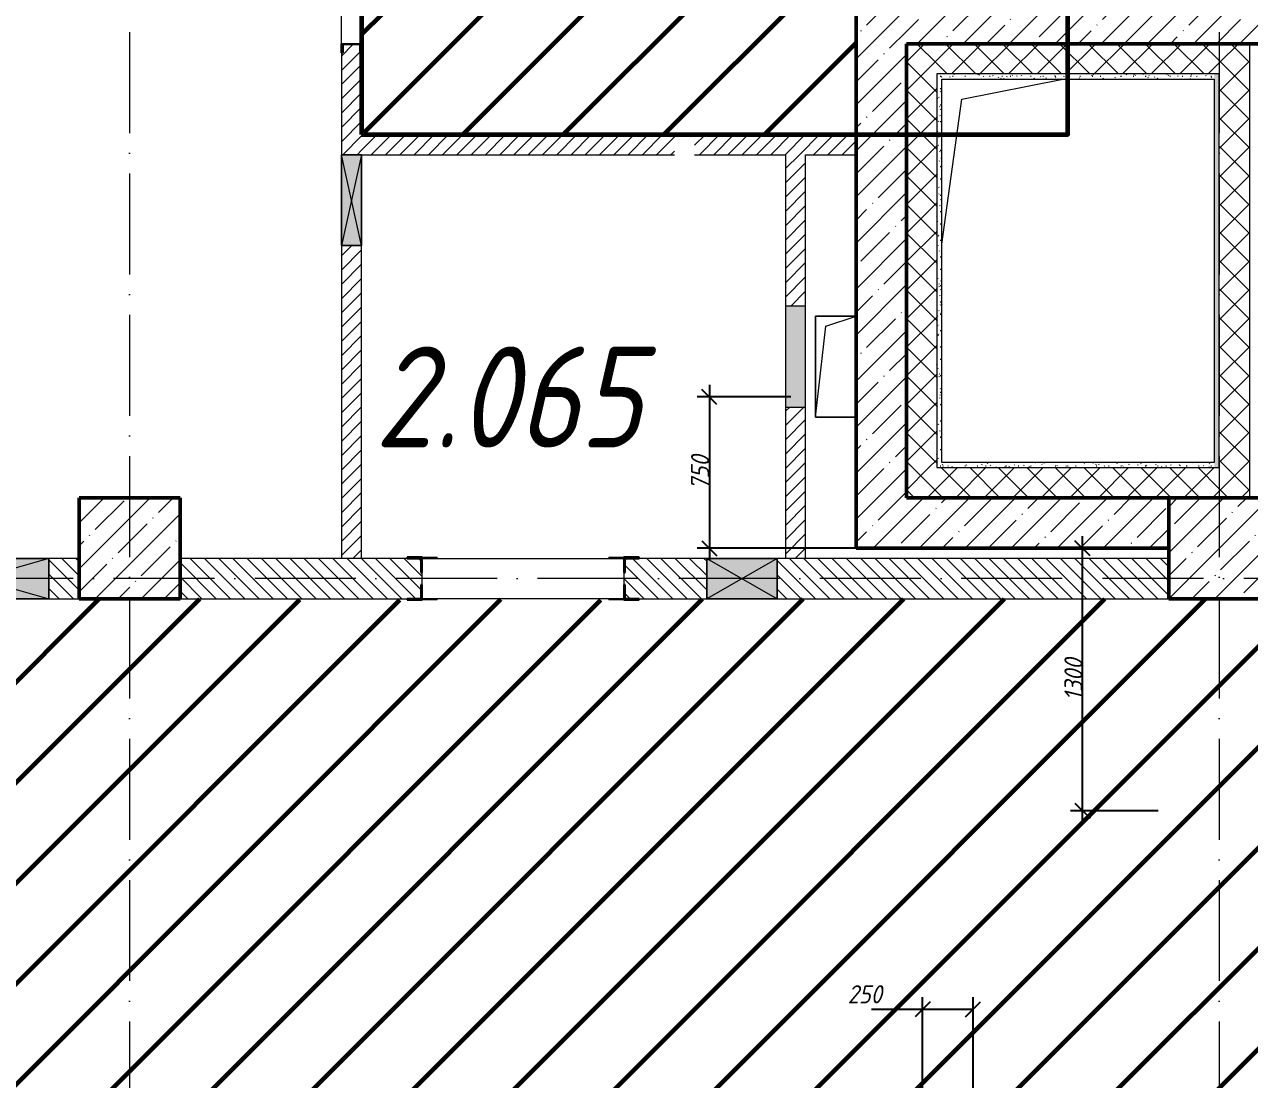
# Model space of a CAD drawing. Header units: millimetres. Extents: x -606178 to 312196, y -19338 to 632709.
# Drawn here: x -187672 to -181601, y 504594 to 509820 of the extents above; entities that cross this region are included whole.
import ezdxf

# ---------------------------------------------------------------- set-up
doc = ezdxf.new("R2010")
doc.units = ezdxf.units.MM
doc.linetypes.add('50_200_ШТРИХ_1Т_ш5_п1_п1_', pattern=[700, 500, -100, 0, -100])
for name, color, linetype, lineweight in [('6.4.1) Окр пт с инж. ПТ2.16', 3, 'Continuous', 60), ('A-____-____-DIMS', 7, 'Continuous', 9), ('A-DETL-GENF-OTLN', 7, 'Continuous', 9), ('A-FLOR-____-OTLN', 7, 'Continuous', 9), ('A-GENM-____-MCUT', 7, 'Continuous', 25), ('A-GENM-____-OTLN', 7, 'Continuous', 9), ('A-GENM-____-OTLN-1', 7, 'Continuous', 25), ('A-GLAZ-____-OTLN', 7, 'Continuous', 9), ('A-WALL-____-MCUT', 7, 'Continuous', 13), ('A-WALL-____-MCUT-1', 7, 'Continuous', 9), ('A-WALL-____-MCUT-2', 7, 'Continuous', 50), ('A-WALL-____-PATT-1', 7, 'Continuous', 9), ('A-WALL-FNSH-MCUT-1', 7, 'Continuous', 9), ('I-WALL-____-OTLN', 7, 'Continuous', 9), ('S-COLS-____-MCUT', 7, 'Continuous', 50), ('S-COLS-____-OTLN', 7, 'Continuous', 9), ('S-GRID-____-OTLN-1', 7, '50_200_ШТРИХ_1Т_ш5_п1_п1_', 9), ('Марки помещений', 7, 'Continuous', 9)]:
    doc.layers.add(name, color=color, linetype=linetype, lineweight=lineweight)
doc.layers.add('A-WALL-____-PATT-2', color=7, linetype='Continuous', lineweight=9, true_color=0x787878)
doc.styles.add('ISOCPEUR_I_2', font='isocpeui.ttf', dxfattribs={"width": 0.85, "height": 2.3})
doc.styles.add('ISOCPEUR_I_7', font='isocpeui.ttf', dxfattribs={"width": 0.9, "height": 90})
doc.dimstyles.new('ISO-1_8_0_9К_СРЕДНИЙ_Кладочные_1', dxfattribs={"dimscale": 304.8, "dimtxt": 89.638306, "dimasz": 0.246063, "dimexe": 0.19685, "dimexo": 0, "dimgap": 0, "dimtad": 1, "dimdec": 3, "dimrnd": 0.001, "dimdsep": 46, "dimtxsty": 'ISOCPEUR_I_7', "dimblk1": 'OBLIQUE', "dimblk2": 'OBLIQUE', "dimsah": 1, "dimcen": 0.09, "dimdle": 0.19685, "dimazin": 0, "dimtfac": 1, "dimtdec": 4, "dimtix": 1, "dimtmove": 0, "dimatfit": 3, "dimfxl": 1, "dimtvp": 1, "dimtolj": 1, "dimtzin": 0, "dimarcsym": 2})
doc.dimstyles.new('ISO-1_8_0_9К_СРЕДНИЙ_Кладочные_2', dxfattribs={"dimscale": 304.8, "dimtxt": 89.638306, "dimasz": 0.246063, "dimexe": 0.19685, "dimexo": 0, "dimgap": 0, "dimtad": 1, "dimdec": 3, "dimrnd": 0.001, "dimdsep": 46, "dimtxsty": 'ISOCPEUR_I_7', "dimblk1": 'OBLIQUE', "dimblk2": 'OBLIQUE', "dimsah": 1, "dimcen": 0.09, "dimdle": 0.19685, "dimazin": 0, "dimtfac": 1, "dimtdec": 4, "dimtix": 1, "dimtmove": 1, "dimatfit": 3, "dimfxl": 1, "dimtvp": 1, "dimtolj": 1, "dimtzin": 0, "dimarcsym": 2})
pattern_1 = [(135, (-264901.3, 451794.26), (-35.35534, -35.35534), [])]
pattern_2 = [(45, (-264901.3, 451794.26), (-35.35534, 35.35534), [])]
pattern_3 = [(45, (-264901.3, 451794.26), (-114.04925, 114.04925), []), (45, (-264787.25, 451794.26), (-114.04925, 114.04925), [201.612, -40.322, 3.353, -36.97])]
pattern_4 = [(0, (-264901.301, 451794.26), (81.28, 20.32), [3.353, -57.607, 3.353, -57.607, -325.12]), (0, (-264901.301, 451794.26), (81.28, 20.32), [-121.92, 3.353, -118.567, 3.353, -57.607, -142.24]), (0, (-264901.301, 451794.26), (81.28, 20.32), [-304.8, 3.353, -37.287, 3.353, -98.247]), (120, (-264870.821, 451804.42), (-58.2376362, 60.230545), [3.353, -57.607, 3.353, -57.607, -325.12]), (120, (-264870.821, 451804.42), (-58.2376362, 60.230545), [-121.92, 3.353, -118.567, 3.353, -57.607, -142.24]), (120, (-264870.821, 451804.42), (-58.2376362, 60.230545), [-304.8, 3.353, -37.287, 3.353, -98.247]), (240, (-264860.661, 451845.06), (-23.0423638, -80.550545), [3.353, -57.607, 3.353, -57.607, -325.12]), (240, (-264860.661, 451845.06), (-23.0423638, -80.550545), [-121.92, 3.353, -118.567, 3.353, -57.607, -142.24]), (240, (-264860.661, 451845.06), (-23.0423638, -80.550545), [-304.8, 3.353, -37.287, 3.353, -98.247])]
pattern_5 = [(45, (-264901.3, 451794.26), (-70.71068, 70.71068), []), (135, (-264901.3, 451794.26), (-70.71068, -70.71068), [])]

# ---------------------------------------------------------------- blocks, each defined once
blk = doc.blocks.new('BSC_Колонна _Прямоугольная - 500х500-V37-АР1_План отверстий 2 этажа в осях 1-64_Ю-ЯЯ')
at = {"layer": 'S-COLS-____-OTLN'}
h = blk.add_hatch(dxfattribs=at)
h.set_pattern_fill('FP_47', color=256, style=0, pattern_type=2)
h.set_pattern_definition([(45, (-83150, -55431.04), (-114.04925, 114.04925), []), (45, (-83035.95, -55431.04), (-114.04925, 114.04925), [201.613, -40.323, 3.353, -36.97])])
h.paths.add_polyline_path([(-250, -250), (250, -250), (250, 250), (-250, 250)], flags=0)
at = {"layer": 'S-COLS-____-MCUT'}
for p, q in [((250, 250), (-250, 250)), ((-250, 250), (-250, -250)), ((250, -250), (250, 250)), ((-250, -250), (250, -250))]:
    blk.add_line(p, q, dxfattribs=at)
blk = doc.blocks.new('BSC_Колонна _Прямоугольная - 500х500-V41-АР1_План отверстий 2 этажа в осях 1-64_Ю-ЯЯ')
at = {"layer": 'S-COLS-____-OTLN'}
h = blk.add_hatch(dxfattribs=at)
h.set_pattern_fill('FP_51', color=256, style=0, pattern_type=2)
h.set_pattern_definition([(45, (-77750, -55431.04), (-114.04925, 114.04925), []), (45, (-77635.95, -55431.04), (-114.04925, 114.04925), [201.613, -40.323, 3.353, -36.97])])
h.paths.add_polyline_path([(-250, -250), (250, -250), (250, 250), (-250, 250)], flags=0)
at = {"layer": 'S-COLS-____-MCUT'}
for p, q in [((250, 250), (-250, 250)), ((-250, 250), (-250, -250)), ((250, -250), (250, 250)), ((-250, -250), (250, -250))]:
    blk.add_line(p, q, dxfattribs=at)
blk = doc.blocks.new('154_Стойка_СКБ_Швеллер - СМ-2180_100-28278555-АР1_План отверстий 2 этажа в осях 1-64_Ю-ЯЯ')
at = {"layer": 'A-GENM-____-MCUT'}
for p, q in [((125, 50), (171, 50)), ((125, -50), (125, 50)), ((129.5, 42.4), (129.5, -42.4)), ((171, 42.4), (129.5, 42.4)), ((171, 50), (171, 42.4)), ((171, -50), (125, -50)), ((129.5, -42.4), (171, -42.4)), ((171, -42.4), (171, -50))]:
    blk.add_line(p, q, dxfattribs=at)
blk = doc.blocks.new('154_Стойка_СКБ_Уголок - СМ-2180_200-28268025-АР1_План отверстий 2 этажа в осях 1-64_Ю-ЯЯ')
at = {"layer": 'A-GENM-____-MCUT'}
for p, q in [((125, 156), (125, 81)), ((200, 156), (125, 156)), ((131, 81), (131, 150)), ((131, 150), (200, 150)), ((200, 150), (200, 156)), ((125, 81), (131, 81)), ((131, 19), (125, 19)), ((125, 19), (125, -56)), ((131, -50), (131, 19)), ((125, -56), (200, -56)), ((200, -50), (131, -50)), ((200, -56), (200, -50))]:
    blk.add_line(p, q, dxfattribs=at)
blk = doc.blocks.new('Стойка_Влож_Уголок_Опорный - Уголок-28213941-АР1_План отверстий 2 этажа в осях 1-64_Ю-ЯЯ')
at = {"layer": 'A-GENM-____-OTLN'}
for p, q in [((-212, -6), (-212, 0)), ((0, 0), (0, -6)), ((-212, -75), (-212, -6)), ((-212, -6), (-206, -6)), ((-6, -6), (0, -6)), ((0, -6), (0, -75)), ((-212, -75), (-206, -75)), ((-6, -75), (0, -75))]:
    blk.add_line(p, q, dxfattribs=at)
blk = doc.blocks.new('AR_Отверстие Ниша - Лючок-32403779-АР1_План отверстий 2 этажа в осях 1-64_Ю-ЯЯ')
at = {"layer": 'A-GLAZ-____-OTLN'}
blk.add_hatch(color=256, dxfattribs=at).paths.add_polyline_path([(250, -50), (250, 50), (-250, 50), (-250, -50)], flags=0)
for p, q in [((250, 50), (-250, 50)), ((-250, 50), (-250, -50)), ((250, -50), (250, 50)), ((-250, -50), (250, -50))]:
    blk.add_line(p, q, dxfattribs=at)
blk = doc.blocks.new('AR_Отверстие прямоугольное _в плите_ - AR_Отверстие прямоугольное _в плите_-30229458-АР1_План отверстий 2 этажа в осях 1-64_Ю-ЯЯ')
at = {"layer": 'A-GENM-____-OTLN'}
for p, q in [((100, 250), (-100, 250)), ((-100, 250), (-100, -250)), ((-50, 200), (100, 250)), ((-100, -250), (-50, 200)), ((-100, -250), (100, -250))]:
    blk.add_line(p, q, dxfattribs=at)
blk = doc.blocks.new('AR_Отверстие прямоугольное _в плите_ - AR_Отверстие прямоугольное _в плите_-30552518-АР1_План отверстий 2 этажа в осях 1-64_Ю-ЯЯ')
at = {"layer": 'A-GENM-____-OTLN'}
for p, q in [((-550, 850), (-50, 950)), ((-650, 131.8), (-550, 850))]:
    blk.add_line(p, q, dxfattribs=at)
blk = doc.blocks.new('AR_Отверстие прямоугольное _в стене_ - AR_Отверстие прямоугольное _в стене__ОВ-36829869-АР1_План отверстий 2 этажа в осях 1-64_Ю-ЯЯ')
at = {"layer": 'A-GLAZ-____-OTLN'}
blk.add_hatch(color=256, dxfattribs=at).paths.add_polyline_path([(350, -100), (350, 100), (-350, 100), (-350, -100)], flags=0)
at = {"layer": 'A-DETL-GENF-OTLN'}
for p, q in [((-350, -100), (-350, 100)), ((-350, 100), (350, 100)), ((350, 100), (-350, -100)), ((-350, 100), (350, -100)), ((350, 100), (-350, 100)), ((-350, 100), (-350, -100)), ((350, 100), (350, -100)), ((350, -100), (350, 100)), ((350, -100), (-350, -100)), ((-350, -100), (350, -100))]:
    blk.add_line(p, q, dxfattribs=at)
blk = doc.blocks.new('AR_Отверстие прямоугольное _в стене__БезПР - AR_Отверстие прямоугольное _в стене__БезПР-36428569-АР1_План отверстий 2 этажа в осях 1-64_Ю-ЯЯ')
at = {"layer": 'A-GLAZ-____-OTLN'}
blk.add_hatch(color=256, dxfattribs=at).paths.add_polyline_path([(225, -50), (225, 50), (-225, 50), (-225, -50), (-68.5, -50)], flags=0)
at = {"layer": 'A-DETL-GENF-OTLN'}
for p, q in [((-225, -50), (-225, 50)), ((-225, 50), (225, 50)), ((225, 50), (-225, -50)), ((-225, 50), (225, -50)), ((225, 50), (-225, 50)), ((-225, 50), (-225, -50)), ((225, 50), (225, -50)), ((225, -50), (225, 50)), ((225, -50), (-225, -50)), ((-225, -50), (225, -50))]:
    blk.add_line(p, q, dxfattribs=at)
at = {"layer": 'A-GLAZ-____-OTLN'}
blk.add_line((225, 50), (-225, 50), dxfattribs=at)
blk = doc.blocks.new('AR_Отверстие прямоугольное _в стене_ - AR_Отверстие прямоугольное _в стене__ОВ-36829206-АР1_План отверстий 2 этажа в осях 1-64_Ю-ЯЯ')
at = {"layer": 'A-GLAZ-____-OTLN'}
blk.add_hatch(color=256, dxfattribs=at).paths.add_polyline_path([(175, -100), (175, 100), (-175, 100), (-175, -100)], flags=0)
at = {"layer": 'A-DETL-GENF-OTLN'}
for p, q in [((-175, -100), (-175, 100)), ((-175, 100), (175, 100)), ((175, 100), (-175, -100)), ((-175, 100), (175, -100)), ((175, 100), (-175, 100)), ((-175, 100), (-175, -100)), ((175, 100), (175, -100)), ((175, -100), (175, 100)), ((175, -100), (-175, -100)), ((-175, -100), (175, -100))]:
    blk.add_line(p, q, dxfattribs=at)
blk = doc.blocks.new('_Oblique')
at = {"color": 0, "linetype": 'ByBlock', "lineweight": -2}
blk.add_line((-0.5, -0.5), (0.5, 0.5), dxfattribs=at)
blk = doc.blocks.new('*D4792')
at = {"layer": 'A-____-____-DIMS', "color": 0, "lineweight": -2, "transparency": 16777216}
for p, q in [((-183221.3, 504475.3), (-183221.3, 505000.9)), ((-182971.3, 504434.4), (-182971.3, 505000.9)), ((-183221.3, 504940.9), (-183474, 504940.9)), ((-182971.3, 504940.9), (-183281.3, 504940.9))]:
    blk.add_line(p, q, dxfattribs=at)
at = {"layer": 'Defpoints', "color": 0, "transparency": 16777216}
for p in [(-182971.3, 504940.9), (-183221.3, 504475.3), (-182971.3, 504434.4)]:
    blk.add_point(p, dxfattribs=at)
at = {"layer": 'A-____-____-DIMS', "color": 0, "lineweight": -2, "transparency": 16777216, "xscale": 75, "yscale": 75, "zscale": 75, "rotation": 180}
blk.add_blockref('_Oblique', (-183221.3, 504940.9), dxfattribs=at)
at = {"layer": 'A-____-____-DIMS', "color": 0, "lineweight": -2, "transparency": 16777216, "xscale": 75, "yscale": 75, "zscale": 75}
blk.add_blockref('_Oblique', (-182971.3, 504940.9), dxfattribs=at)
at = {"layer": 'A-____-____-DIMS', "color": 0, "transparency": 16777216, "insert": (-183592.8, 505060.9), "char_height": 90, "width": 409.578, "attachment_point": 1, "line_spacing_factor": 1.149209, "style": 'ISOCPEUR_I_7'}
blk.add_mtext('\\A1;250', dxfattribs=at)
blk = doc.blocks.new('*D4793')
at = {"layer": 'A-____-____-DIMS', "color": 0, "lineweight": -2, "transparency": 16777216}
for p, q in [((-182428.6, 505865.3), (-182428.6, 507285.3)), ((-182001.3, 507225.3), (-182488.6, 507225.3)), ((-182054.3, 505925.3), (-182488.6, 505925.3))]:
    blk.add_line(p, q, dxfattribs=at)
at = {"layer": 'Defpoints', "color": 0, "transparency": 16777216}
for p in [(-182428.6, 507225.3), (-182001.3, 507225.3), (-182054.3, 505925.3)]:
    blk.add_point(p, dxfattribs=at)
at = {"layer": 'A-____-____-DIMS', "color": 0, "lineweight": -2, "transparency": 16777216, "xscale": 75, "yscale": 75, "zscale": 75}
for p, rotation in [((-182428.6, 507225.3), 90), ((-182428.6, 505925.3), 270)]:
    blk.add_blockref('_Oblique', p, dxfattribs=dict(at, rotation=rotation))
at = {"layer": 'A-____-____-DIMS', "color": 0, "transparency": 16777216, "insert": (-182473.6, 506575.3), "char_height": 90, "width": 504.733, "attachment_point": 5, "rotation": 90, "style": 'ISOCPEUR_I_7'}
blk.add_mtext('\\A1;1300', dxfattribs=at)
blk = doc.blocks.new('*D4794')
at = {"layer": 'A-____-____-DIMS', "color": 0, "lineweight": -2, "transparency": 16777216}
for p, q in [((-184278.2, 508035.3), (-184278.2, 507165.3)), ((-183874.8, 507975.3), (-184338.2, 507975.3)), ((-183551.3, 507225.3), (-184338.2, 507225.3))]:
    blk.add_line(p, q, dxfattribs=at)
at = {"layer": 'Defpoints', "color": 0, "transparency": 16777216}
for p in [(-183874.8, 507975.3), (-184278.2, 507225.3), (-183551.3, 507225.3)]:
    blk.add_point(p, dxfattribs=at)
at = {"layer": 'A-____-____-DIMS', "color": 0, "lineweight": -2, "transparency": 16777216, "xscale": 75, "yscale": 75, "zscale": 75}
for p, rotation in [((-184278.2, 507975.3), 90), ((-184278.2, 507225.3), 270)]:
    blk.add_blockref('_Oblique', p, dxfattribs=dict(at, rotation=rotation))
at = {"layer": 'A-____-____-DIMS', "color": 0, "transparency": 16777216, "insert": (-184323.8, 507600.3), "char_height": 90, "width": 409.578, "attachment_point": 5, "rotation": 90, "style": 'ISOCPEUR_I_7'}
blk.add_mtext('\\A1;750', dxfattribs=at)

msp = doc.modelspace()

# ---------------------------------------------------------------- hatches: boundary and pattern name
at = {"layer": '6.4.1) Окр пт с инж. ПТ2.16'}
h = msp.add_hatch(dxfattribs=at)
h.set_pattern_fill('ANSI31', color=256, scale=111)
h.paths.add_polyline_path([(-182501.3011, 511805.3011), (-186001.3011, 511805.3011), (-186001.3011, 509275.3011), (-183551.3011, 509275.3011), (-183551.3011, 509975.3011), (-182501.3011, 509975.3011)])
h = msp.add_hatch(dxfattribs=at)
h.set_pattern_fill('ANSI31', color=256, scale=111)
h.paths.add_polyline_path([(-187401.3011, 503325.3011), (-187401.3011, 503475.3011), (-187401.3011, 503975.3011), (-187401.3011, 504475.3011), (-186901.3011, 504475.3011), (-186401.3011, 504475.3011), (-185216.3011, 504475.3011), (-184866.3011, 504475.3011), (-181601.3011, 504475.3011), (-181601.3011, 503975.3011), (-181501.3011, 503975.3011), (-181301.3011, 503975.3011), (-180601.3011, 503975.3011), (-179191.3011, 503975.3011), (-178491.3011, 503975.3011), (-177236.3011, 503975.3011), (-177236.3011, 506975.3011), (-177351.3011, 506975.3011), (-177401.3011, 506975.3011), (-177791.3011, 506975.3011), (-178241.3011, 506975.3011), (-178476.3011, 506975.3011), (-178476.3011, 506969.3011), (-178545.3011, 506969.3011), (-178551.3011, 506969.3011), (-178626.3011, 506969.3011), (-178976.3011, 506975.3011), (-178976.3011, 506969.3011), (-179051.3011, 506969.3011), (-179057.3011, 506969.3011), (-179126.3011, 506969.3011), (-179441.3011, 506975.3011), (-179891.3011, 506975.3011), (-180126.3011, 506975.3011), (-180126.3011, 506969.3011), (-180195.3011, 506969.3011), (-180201.3011, 506969.3011), (-180276.3011, 506969.3011), (-181001.3011, 506975.3011), (-181301.3011, 506975.3011), (-181501.3011, 506975.3011), (-182001.3011, 506975.3011), (-183941.3011, 506975.3011), (-184291.3011, 506975.3011), (-184626.3011, 506975.3011), (-184626.3011, 506969.3011), (-184701.3011, 506969.3011), (-184707.3011, 506969.3011), (-184776.3011, 506969.3011), (-185626.3011, 506974.8146), (-185626.3011, 506969.3011), (-185695.3011, 506969.3011), (-185701.3011, 506969.3011), (-185776.3011, 506969.3011), (-186901.3011, 506975.3011), (-187401.3011, 506975.3011), (-187551.3011, 506975.3011), (-188251.3011, 506975.3011), (-188376.3011, 506975.3011), (-188376.3011, 506969.3011), (-188451.3011, 506969.3011), (-188457.3011, 506969.3011), (-188526.3011, 506969.3011), (-188751.3011, 506975.3011), (-189451.3011, 506975.3011), (-189526.3011, 506975.3011), (-189526.3011, 506969.3011), (-189595.3011, 506969.3011), (-189601.3011, 506969.3011), (-189676.3011, 506969.3011), (-189901.3011, 506975.3011), (-189901.3011, 506925.3011), (-189901.3011, 506425.3011), (-189951.3011, 506425.3011), (-189951.3011, 506325.3011), (-190151.3011, 506325.3011), (-190151.3011, 506250.3011), (-190145.3011, 506250.3011), (-190145.3011, 506175.3011), (-190151.3011, 504375.3011), (-190145.3011, 504375.3011), (-190145.3011, 504300.3011), (-190151.3011, 503975.3011), (-189901.3011, 503975.3011), (-189901.3011, 503475.3011), (-189951.3011, 503475.3011), (-189951.3011, 503375.3011), (-190151.3011, 503375.3011), (-190151.3011, 503250.3011), (-190145.3011, 503250.3011), (-190145.3011, 503175.3011), (-190151.3011, 501375.3011), (-190145.3011, 501375.3011), (-190145.3011, 501300.3011), (-190151.3011, 500250.3011), (-190145.3011, 500250.3011), (-190145.3011, 500175.3011), (-190151.3011, 498375.3011), (-190145.3011, 498375.3011), (-190145.3011, 498300.3011), (-190151.3011, 498225.3011), (-189901.3011, 498225.3011), (-189901.3011, 497725.3011), (-189951.3011, 497725.3011), (-189951.3011, 497625.3011), (-190151.3011, 497625.3011), (-190151.3011, 497250.3011), (-190145.3011, 497250.3011), (-190145.3011, 497175.3011), (-190151.3011, 495375.3011), (-190145.3011, 495375.3011), (-190145.3011, 495300.3011), (-190151.3011, 495275.3011), (-189901.3011, 495275.3011), (-189901.3011, 494975.3011), (-187401.3011, 494975.3011), (-187401.3011, 495275.3011), (-186901.3011, 495275.3011), (-186901.3011, 494975.3011), (-182001.3011, 494975.3011), (-182001.3011, 495275.3011), (-181501.3011, 495275.3011), (-181501.3011, 494975.3011), (-180026.3011, 494975.3011), (-180026.3011, 494981.3011), (-179951.3011, 494981.3011), (-177951.3011, 494975.3011), (-177951.3011, 494981.3011), (-177876.3011, 494981.3011), (-176151.3011, 494975.3011), (-176151.3011, 495275.3011), (-176151.3011, 495450.3011), (-176157.3011, 495450.3011), (-176157.3011, 495525.3011), (-176151.3011, 496475.3011), (-176151.3011, 497475.3011), (-176151.3011, 497625.3011), (-176157.3011, 497625.3011), (-176157.3011, 497700.3011), (-176151.3011, 497725.3011), (-178701.3011, 497725.3011), (-179801.3011, 497725.3011), (-180026.3011, 497725.3011), (-180026.3011, 497719.3011), (-180101.3011, 497719.3011), (-180107.3011, 497719.3011), (-180176.3011, 497719.3011), (-181176.3011, 497724.8825), (-181176.3011, 497719.3011), (-181245.3011, 497719.3011), (-181251.3011, 497719.3011), (-181326.3011, 497719.3011), (-181501.3011, 497725.3011), (-182001.3011, 497725.3011), (-186901.3011, 497725.3011), (-187401.3011, 497725.3011), (-187401.3011, 498225.3011), (-187401.3011, 498725.3011), (-187401.3011, 499295.4397), (-187401.3011, 502825.3011)])
at = {"layer": 'A-WALL-____-PATT-1'}
h = msp.add_hatch(dxfattribs=at)
h.set_pattern_fill('FP_5', color=256, style=0, pattern_type=2)
h.set_pattern_definition(pattern_2)
h.paths.add_polyline_path([(-186001.3011, 507175.3011), (-186001.3011, 508725.3011), (-186101.3011, 508725.3011), (-186101.3011, 507175.3011)], flags=0)
h.paths.add_polyline_path([(-186093.7011, 509175.3011), (-186001.3011, 509175.3011), (-186001.3011, 509679.3011), (-186008.9011, 509679.3011), (-186008.9011, 509720.8011), (-186093.7011, 509720.8011), (-186093.7011, 509679.3011), (-186101.3011, 509679.3011), (-186101.3011, 509175.3011)], flags=0)
h.paths.add_polyline_path([(-186093.7011, 510879.8011), (-186008.9011, 510879.8011), (-186008.9011, 510921.3011), (-186001.3011, 510921.3011), (-186001.3011, 511905.3011), (-186101.3011, 511905.3011), (-186101.3011, 510921.3011), (-186093.7011, 510921.3011)], flags=0)
h = msp.add_hatch(dxfattribs=at)
h.set_pattern_fill('FP_13', color=256, style=0, pattern_type=2)
h.set_pattern_definition(pattern_3)
h.paths.add_polyline_path([(-183551.3011, 507225.3011), (-183301.3011, 507225.3011), (-183301.3011, 509975.3011), (-183551.3011, 509975.3011), (-183551.3011, 509018.851)], flags=0)
h = msp.add_hatch(dxfattribs=at)
h.set_pattern_fill('FP_13', color=256, style=0, pattern_type=2)
h.set_pattern_definition(pattern_3)
h.paths.add_polyline_path([(-181401.3011, 509725.3011), (-181401.3011, 509975.3011), (-183301.3011, 509975.3011), (-183301.3011, 509725.3011), (-181843.9508, 509725.3011)], flags=0)
h = msp.add_hatch(dxfattribs=at)
h.set_pattern_fill('FP_1', color=256, style=0, pattern_type=2)
h.set_pattern_definition(pattern_5)
h.paths.add_polyline_path([(-183301.3011, 507625.3011), (-183151.3011, 507625.3011), (-183151.3011, 509725.3011), (-183301.3011, 509725.3011), (-183301.3011, 507650.3011)], flags=0)
h = msp.add_hatch(dxfattribs=at)
h.set_pattern_fill('FP_1', color=256, style=0, pattern_type=2)
h.set_pattern_definition(pattern_5)
h.paths.add_polyline_path([(-181843.9508, 509575.3011), (-181751.3011, 509575.3011), (-181751.3011, 509725.3011), (-183151.3011, 509725.3011), (-183151.3011, 509575.3011), (-183126.3011, 509575.3011)], flags=0)
h = msp.add_hatch(dxfattribs=at)
h.set_pattern_fill('FP_1', color=256, style=0, pattern_type=2)
h.set_pattern_definition(pattern_5)
h.paths.add_polyline_path([(-181751.3011, 507475.3011), (-181601.3011, 507475.3011), (-181601.3011, 509725.3011), (-181751.3011, 509725.3011), (-181751.3011, 507625.3011)], flags=0)
h = msp.add_hatch(dxfattribs=at)
h.set_pattern_fill('FP_5', color=256, style=0, pattern_type=2)
h.set_pattern_definition(pattern_2)
h.paths.add_polyline_path([(-184351.3011, 509175.3011), (-183551.3011, 509175.3011), (-183551.3011, 509275.3011), (-184351.3011, 509275.3011), (-184351.3011, 509196.7297)], flags=0)
h.paths.add_polyline_path([(-185378.9521, 509175.3011), (-184451.3011, 509175.3011), (-184451.3011, 509275.3011), (-186001.3011, 509275.3011), (-186001.3011, 509175.3011)], flags=0)
h = msp.add_hatch(dxfattribs=at)
h.set_pattern_fill('FP_5', color=256, style=0, pattern_type=2)
h.set_pattern_definition(pattern_2)
h.paths.add_polyline_path([(-183801.3011, 507175.3011), (-183801.3011, 507925.3011), (-183901.3011, 507925.3011), (-183901.3011, 507175.3011)], flags=0)
h.paths.add_polyline_path([(-183901.3011, 508425.3011), (-183801.3011, 508425.3011), (-183801.3011, 509175.3011), (-183901.3011, 509175.3011), (-183901.3011, 509018.851)], flags=0)
h = msp.add_hatch(dxfattribs=at)
h.set_pattern_fill('FP_1', color=256, style=0, pattern_type=2)
h.set_pattern_definition(pattern_5)
h.paths.add_polyline_path([(-181843.9508, 507475.3011), (-181751.3011, 507475.3011), (-181751.3011, 507625.3011), (-183301.3011, 507625.3011), (-183301.3011, 507475.3011), (-182001.3011, 507475.3011)], flags=0)
h = msp.add_hatch(dxfattribs=at)
h.set_pattern_fill('FP_13', color=256, style=0, pattern_type=2)
h.set_pattern_definition(pattern_3)
h.paths.add_polyline_path([(-182001.3011, 507225.3011), (-182001.3011, 507475.3011), (-183301.3011, 507475.3011), (-183301.3011, 507225.3011)], flags=0)
h = msp.add_hatch(dxfattribs=at)
h.set_pattern_fill('FP_6', color=256, style=0, pattern_type=2)
h.set_pattern_definition(pattern_1)
h.paths.add_polyline_path([(-188445.3011, 506975.3011), (-188251.3011, 506975.3011), (-188251.3011, 507175.3011), (-188445.3011, 507175.3011), (-188445.3011, 507106.3011), (-188451.3011, 507106.3011), (-188451.3011, 507044.3011), (-188445.3011, 507044.3011), (-188445.3011, 506976.444)], flags=0)
h.paths.add_polyline_path([(-187401.3011, 506975.3011), (-187401.3011, 507175.3011), (-187551.3011, 507175.3011), (-187551.3011, 506975.3011)], flags=0)
h.paths.add_polyline_path([(-189797.7038, 506975.3011), (-189607.3011, 506975.3011), (-189607.3011, 507044.3011), (-189601.3011, 507044.3011), (-189601.3011, 507106.3011), (-189607.3011, 507106.3011), (-189607.3011, 507175.3011), (-189901.3011, 507175.3011), (-189901.3011, 506975.3011)], flags=0)
h = msp.add_hatch(dxfattribs=at)
h.set_pattern_fill('FP_6', color=256, style=0, pattern_type=2)
h.set_pattern_definition(pattern_1)
h.paths.add_polyline_path([(-182001.3011, 506975.3011), (-182001.3011, 507175.3011), (-183941.3011, 507175.3011), (-183941.3011, 506975.3011), (-183611.4515, 506975.3011)], flags=0)
h.paths.add_polyline_path([(-184695.3011, 506975.3011), (-184291.3011, 506975.3011), (-184291.3011, 507175.3011), (-184695.3011, 507175.3011), (-184695.3011, 507106.3011), (-184701.3011, 507106.3011), (-184701.3011, 507044.3011), (-184695.3011, 507044.3011), (-184695.3011, 506975.7456)], flags=0)
h.paths.add_polyline_path([(-185707.3011, 506975.3011), (-185707.3011, 507044.3011), (-185701.3011, 507044.3011), (-185701.3011, 507106.3011), (-185707.3011, 507106.3011), (-185707.3011, 507175.3011), (-186901.3011, 507175.3011), (-186901.3011, 506975.3011), (-185776.3011, 506975.3011)], flags=0)
at = {"layer": 'A-WALL-____-PATT-2'}
h = msp.add_hatch(dxfattribs=at)
h.set_pattern_fill('FP_164', color=256, style=0, pattern_type=2)
h.set_pattern_definition(pattern_4)
h.paths.add_polyline_path([(-183126.3011, 507650.3011), (-183126.3011, 509575.3011), (-183151.3011, 509575.3011), (-183151.3011, 507650.3011)], flags=0)
h = msp.add_hatch(dxfattribs=at)
h.set_pattern_fill('FP_164', color=256, style=0, pattern_type=2)
h.set_pattern_definition(pattern_4)
h.paths.add_polyline_path([(-181776.3011, 509550.3011), (-181776.3011, 509575.3011), (-183126.3011, 509575.3011), (-183126.3011, 509550.3011), (-181843.9508, 509550.3011)], flags=0)
h = msp.add_hatch(dxfattribs=at)
h.set_pattern_fill('FP_164', color=256, style=0, pattern_type=2)
h.set_pattern_definition(pattern_4)
h.paths.add_polyline_path([(-181776.3011, 507625.3011), (-181751.3011, 507625.3011), (-181751.3011, 509575.3011), (-181776.3011, 509575.3011), (-181776.3011, 507650.3011)], flags=0)
h = msp.add_hatch(dxfattribs=at)
h.set_pattern_fill('FP_164', color=256, style=0, pattern_type=2)
h.set_pattern_definition(pattern_4)
h.paths.add_polyline_path([(-181776.3011, 507625.3011), (-181776.3011, 507650.3011), (-183151.3011, 507650.3011), (-183151.3011, 507625.3011), (-181843.9508, 507625.3011)], flags=0)

# ---------------------------------------------------------------- linework, layer by layer
at = {"layer": '6.4.1) Окр пт с инж. ПТ2.16'}
msp.add_lwpolyline([(-186001.3011, 509275.3011), (-182501.3011, 509275.3011), (-182501.3011, 511805.3011), (-186001.3011, 511805.3011)], close=True, dxfattribs=at)
at = {"layer": 'A-FLOR-____-OTLN'}
for p, q in [((-183751.3011, 508375.3011), (-183551.3011, 508375.3011)), ((-183751.3011, 507875.3011), (-183751.3011, 508375.3011)), ((-183551.3011, 507875.3011), (-183751.3011, 507875.3011))]:
    msp.add_line(p, q, dxfattribs=at)
at = {"layer": 'A-WALL-____-MCUT'}
for p, q in [((-181601.3011, 509725.3011), (-181601.3011, 507475.3011)), ((-187401.3011, 507175.3011), (-187551.3011, 507175.3011)), ((-185776.3011, 507175.3011), (-186901.3011, 507175.3011)), ((-184291.3011, 507175.3011), (-184626.3011, 507175.3011)), ((-182001.3011, 507175.3011), (-183941.3011, 507175.3011)), ((-185701.3011, 507044.3011), (-185701.3011, 507106.3011)), ((-184701.3011, 507106.3011), (-184701.3011, 507044.3011)), ((-187551.3011, 506975.3011), (-187401.3011, 506975.3011)), ((-186901.3011, 506975.3011), (-185776.3011, 506975.3011)), ((-184626.3011, 506975.3011), (-184291.3011, 506975.3011)), ((-183941.3011, 506975.3011), (-182001.3011, 506975.3011))]:
    msp.add_line(p, q, dxfattribs=at)
at = {"layer": 'A-WALL-____-MCUT-1'}
for p, q in [((-183151.3011, 509575.3011), (-183151.3011, 507625.3011)), ((-181751.3011, 509575.3011), (-183151.3011, 509575.3011)), ((-181751.3011, 507625.3011), (-181751.3011, 509575.3011)), ((-183151.3011, 507625.3011), (-181751.3011, 507625.3011))]:
    msp.add_line(p, q, dxfattribs=at)
at = {"layer": 'A-WALL-____-MCUT-2'}
for p, q in [((-183551.3011, 509975.3011), (-183551.3011, 507225.3011)), ((-183301.3011, 507475.3011), (-183301.3011, 509725.3011)), ((-183301.3011, 509725.3011), (-181401.3011, 509725.3011)), ((-182001.3011, 507475.3011), (-183301.3011, 507475.3011)), ((-183551.3011, 507225.3011), (-182001.3011, 507225.3011))]:
    msp.add_line(p, q, dxfattribs=at)
at = {"layer": 'A-WALL-FNSH-MCUT-1'}
for p, q in [((-186101.3011, 509679.3011), (-186101.3011, 509175.3011)), ((-186001.3011, 509275.3011), (-186001.3011, 509679.3011)), ((-183126.3011, 507650.3011), (-183126.3011, 509550.3011)), ((-183126.3011, 509550.3011), (-181776.3011, 509550.3011)), ((-181776.3011, 509550.3011), (-181776.3011, 507650.3011)), ((-184451.3011, 509275.3011), (-186001.3011, 509275.3011)), ((-183551.3011, 509275.3011), (-184351.3011, 509275.3011)), ((-186001.3011, 509175.3011), (-184451.3011, 509175.3011)), ((-184351.3011, 509175.3011), (-183901.3011, 509175.3011)), ((-183901.3011, 509175.3011), (-183901.3011, 508425.3011)), ((-183801.3011, 509175.3011), (-183551.3011, 509175.3011)), ((-183801.3011, 508425.3011), (-183801.3011, 509175.3011)), ((-186101.3011, 508725.3011), (-186101.3011, 507175.3011)), ((-186001.3011, 507175.3011), (-186001.3011, 508725.3011)), ((-183901.3011, 507925.3011), (-183901.3011, 507175.3011)), ((-183801.3011, 507175.3011), (-183801.3011, 507925.3011)), ((-181776.3011, 507650.3011), (-183126.3011, 507650.3011))]:
    msp.add_line(p, q, dxfattribs=at)
at = {"layer": 'I-WALL-____-OTLN'}
for p, q in [((-186101.3011, 509725.3011), (-186101.3011, 510115.3011)), ((-186001.3011, 510115.3011), (-186001.3011, 509725.3011)), ((-185701.3011, 507175.3011), (-184701.3011, 507175.3011)), ((-184701.3011, 506975.3011), (-185701.3011, 506975.3011))]:
    msp.add_line(p, q, dxfattribs=at)
at = {"layer": 'S-GRID-____-OTLN-1'}
for p, q in [((-187151.3011, 542687.1106), (-187151.3011, 491375.8881)), ((-181751.3011, 542687.1106), (-181751.3011, 491375.8881)), ((-160826.8945, 507075.3011), (-269570.0713, 507075.3011))]:
    msp.add_line(p, q, dxfattribs=at)

# ---------------------------------------------------------------- block references
at = {"layer": 'A-GENM-____-OTLN'}
for name, p in [('AR_Отверстие прямоугольное _в плите_ - AR_Отверстие прямоугольное _в плите_-30552518-АР1_План отверстий 2 этажа в осях 1-64_Ю-ЯЯ', (-182476.3011, 508600.3011)), ('AR_Отверстие прямоугольное _в плите_ - AR_Отверстие прямоугольное _в плите_-30229458-АР1_План отверстий 2 этажа в осях 1-64_Ю-ЯЯ', (-183651.3011, 508125.3011))]:
    msp.add_blockref(name, p, dxfattribs=at)
for p, rotation in [((-185701.3011, 507181.3011), 89.99999999999957), ((-184701.3011, 506969.3011), 269.9999999999995)]:
    msp.add_blockref('Стойка_Влож_Уголок_Опорный - Уголок-28213941-АР1_План отверстий 2 этажа в осях 1-64_Ю-ЯЯ', p, dxfattribs=dict(at, rotation=rotation))
at = {"layer": 'A-GENM-____-OTLN-1'}
for name, p, rotation in [('154_Стойка_СКБ_Швеллер - СМ-2180_100-28278555-АР1_План отверстий 2 этажа в осях 1-64_Ю-ЯЯ', (-186051.3011, 509850.3011), 269.9999999999999), ('154_Стойка_СКБ_Уголок - СМ-2180_200-28268025-АР1_План отверстий 2 этажа в осях 1-64_Ю-ЯЯ', (-185576.3011, 507125.3011), 180)]:
    msp.add_blockref(name, p, dxfattribs=dict(at, rotation=rotation))
msp.add_blockref('154_Стойка_СКБ_Уголок - СМ-2180_200-28268025-АР1_План отверстий 2 этажа в осях 1-64_Ю-ЯЯ', (-184826.3011, 507025.3011), dxfattribs=at)
at = {"layer": 'A-GLAZ-____-OTLN'}
for name, p, rotation in [('AR_Отверстие прямоугольное _в стене__БезПР - AR_Отверстие прямоугольное _в стене__БезПР-36428569-АР1_План отверстий 2 этажа в осях 1-64_Ю-ЯЯ', (-186051.3011, 508950.3011), 269.9999999999999), ('AR_Отверстие Ниша - Лючок-32403779-АР1_План отверстий 2 этажа в осях 1-64_Ю-ЯЯ', (-183851.3011, 508175.3011), 270)]:
    msp.add_blockref(name, p, dxfattribs=dict(at, rotation=rotation))
for name, p in [('AR_Отверстие прямоугольное _в стене_ - AR_Отверстие прямоугольное _в стене__ОВ-36829869-АР1_План отверстий 2 этажа в осях 1-64_Ю-ЯЯ', (-187901.3011, 507075.3011)), ('AR_Отверстие прямоугольное _в стене_ - AR_Отверстие прямоугольное _в стене__ОВ-36829206-АР1_План отверстий 2 этажа в осях 1-64_Ю-ЯЯ', (-184116.3011, 507075.3011))]:
    msp.add_blockref(name, p, dxfattribs=at)
at = {"layer": 'S-COLS-____-OTLN'}
for name, p in [('BSC_Колонна _Прямоугольная - 500х500-V41-АР1_План отверстий 2 этажа в осях 1-64_Ю-ЯЯ', (-187151.3011, 507225.3011)), ('BSC_Колонна _Прямоугольная - 500х500-V37-АР1_План отверстий 2 этажа в осях 1-64_Ю-ЯЯ', (-181751.3011, 507225.3011))]:
    msp.add_blockref(name, p, dxfattribs=at)

# ---------------------------------------------------------------- texts
at = {"layer": 'Марки помещений', "insert": (-185937.0679, 508225.0029), "char_height": 500, "width": 785.65375, "attachment_point": 1, "style": 'ISOCPEUR_I_2'}
msp.add_mtext('2.065', dxfattribs=at)

# ---------------------------------------------------------------- dimensions: what is measured, and where the dimension line sits
at = {"layer": 'A-____-____-DIMS'}
for base, p1, p2, override, picture, middle in [((-184278.1719, 507225.3011), (-183874.813, 507975.3011), (-183551.3011, 507225.3011), {"dimpost": '<>', "dimfxl": 816.798621}, '*D4794', (-184323.7515, 507600.3011)), ((-182428.5715, 507225.3011), (-182054.3491, 505925.3011), (-182001.3011, 507225.3011), {"dimpost": '<>', "dimfxl": 1301.081892}, '*D4793', (-182473.5715, 506575.3011))]:
    dim = msp.add_linear_dim(base=base, p1=p1, p2=p2, angle=90, dimstyle='ISO-1_8_0_9К_СРЕДНИЙ_Кладочные_2', override=override, dxfattribs=at)
    dim.commit()
    dim.dimension.update_dxf_attribs({"geometry": picture, "text_midpoint": middle})
dim = msp.add_linear_dim(base=(-182971.3011, 504940.8745), p1=(-183221.3011, 504475.3011), p2=(-182971.3011, 504434.3672), dimstyle='ISO-1_8_0_9К_СРЕДНИЙ_Кладочные_1', override={"dimpost": '<>', "dimfxl": 253.329007}, dxfattribs=at)
dim.commit()
dim.dimension.update_dxf_attribs({"geometry": '*D4792', "text_midpoint": (-183387.9636, 504940.8745), "dimtype": 160})

doc.saveas('drawing.dxf')
